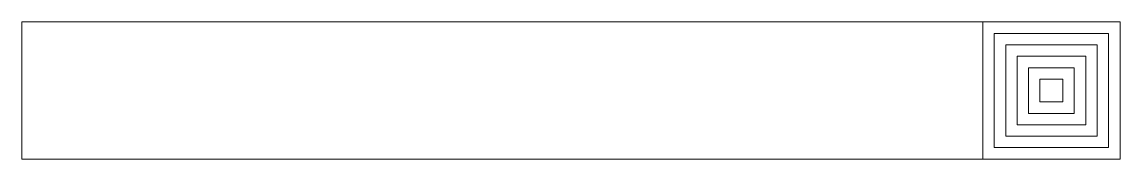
# Model space of a CAD drawing. Header units: inches. Extents: x 535 to 3103, y 2999 to 4393.
# Drawn here: x 2344 to 2360, y 3081.5 to 3083.5 of the extents above; entities that cross this region are included whole.
import ezdxf

# ---------------------------------------------------------------- set-up
doc = ezdxf.new("R2010")
doc.units = ezdxf.units.IN
doc.header["$MEASUREMENT"] = 0
doc.layers.add('E. Fixture', color=6, linetype='Continuous', lineweight=20)

msp = doc.modelspace()

# ---------------------------------------------------------------- linework, layer by layer
at = {"layer": 'E. Fixture', "color": 252, "lineweight": 5}
msp.add_lwpolyline([(2344, 3083.5), (2360.001, 3083.5), (2360.001, 3081.5), (2344, 3081.5), (2344, 3083.5)], dxfattribs=at)
for points in [[(2360.001, 3083.5), (2358.001, 3083.5), (2358.001, 3081.5), (2360.001, 3081.5)], [(2359.835, 3083.333), (2358.168, 3083.333), (2358.168, 3081.667), (2359.835, 3081.667)], [(2359.668, 3083.167), (2358.335, 3083.167), (2358.335, 3081.833), (2359.668, 3081.833)], [(2359.501, 3083), (2358.501, 3083), (2358.501, 3082), (2359.501, 3082)], [(2359.335, 3082.833), (2358.668, 3082.833), (2358.668, 3082.167), (2359.335, 3082.167)], [(2359.168, 3082.667), (2358.835, 3082.667), (2358.835, 3082.333), (2359.168, 3082.333)]]:
    msp.add_lwpolyline(points, close=True, dxfattribs=at)

doc.saveas('drawing.dxf')
